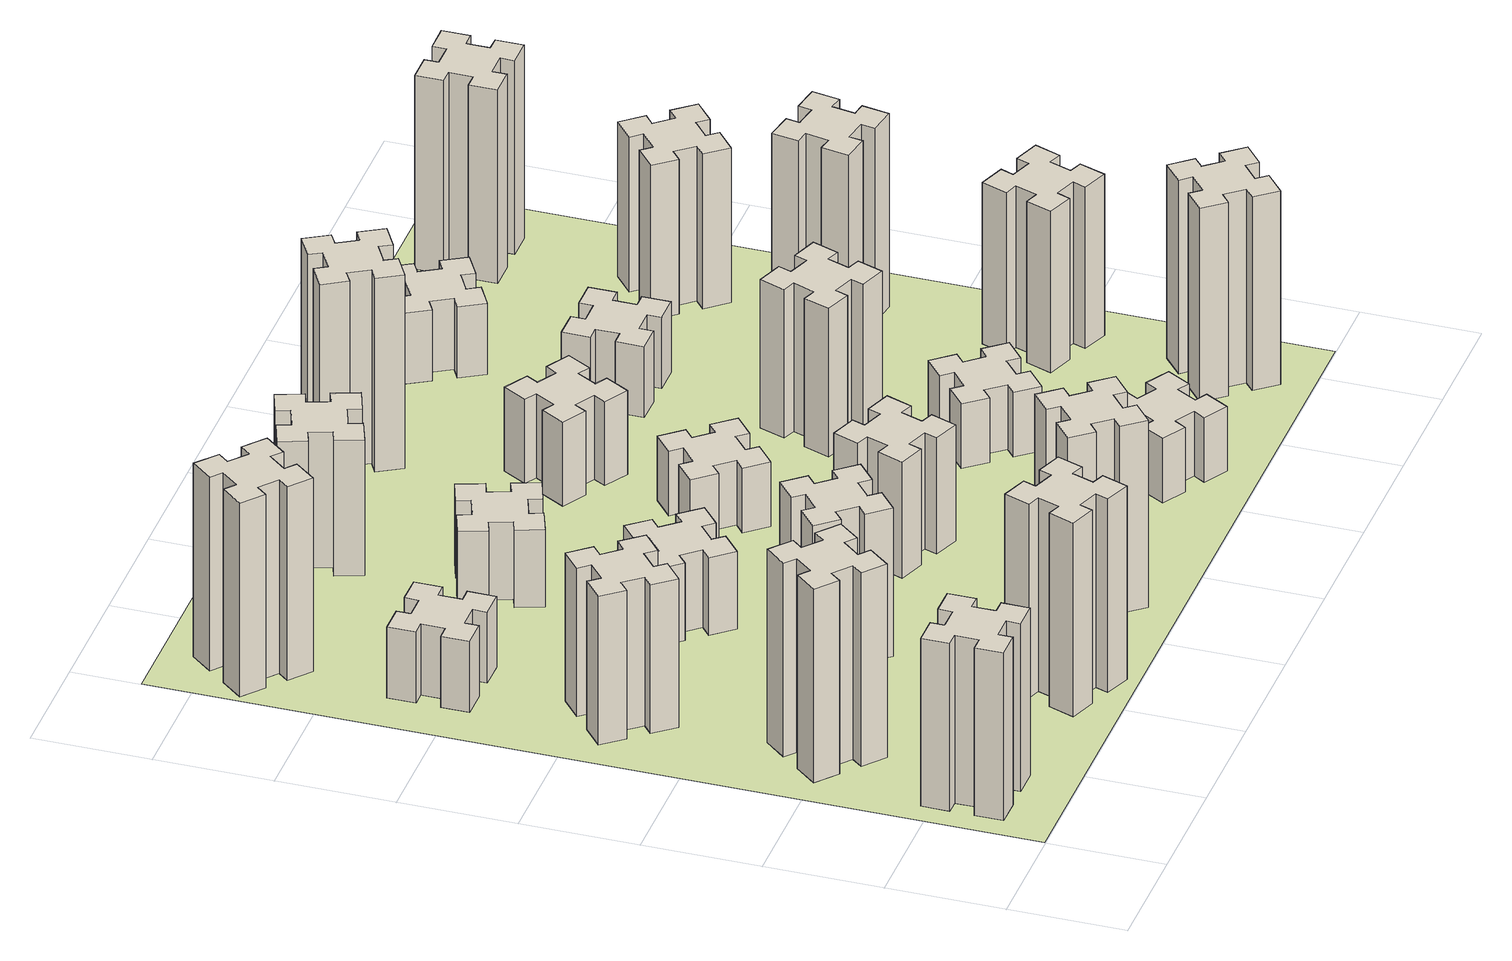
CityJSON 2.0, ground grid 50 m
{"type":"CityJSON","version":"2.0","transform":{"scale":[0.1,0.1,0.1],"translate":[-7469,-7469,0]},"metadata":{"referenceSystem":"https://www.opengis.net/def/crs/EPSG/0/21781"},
"CityObjects":{
"building1":{"type":"Building","attributes":{"class":"1000","function":"1000","usage":"1000","yearOfConstruction":2016,"roofType":"1000","measuredHeight":78,"storeysAboveGround":30,"storeysBelowGround":0},"geometry":[{"type":"Solid","lod":"1","boundaries":[[[[0,1,2,3,4,5,6,7,8,9,10,11,12,13,14,15,16,17,18,19]],[[17,16,20,21]],[[16,15,22,20]],[[15,14,23,22]],[[14,13,24,23]],[[13,12,25,24]],[[12,11,26,25]],[[11,10,27,26]],[[10,9,28,27]],[[9,8,29,28]],[[8,7,30,29]],[[7,6,31,30]],[[6,5,32,31]],[[5,4,33,32]],[[4,3,34,33]],[[3,2,35,34]],[[2,1,36,35]],[[1,0,37,36]],[[0,19,38,37]],[[19,18,39,38]],[[18,17,21,39]],[[24,25,26,27,28,29,30,31,32,33,34,35,36,37,38,39,21,20,22,23]]]]}]},
"building2":{"type":"Building","attributes":{"class":"1000","function":"1000","usage":"1000","yearOfConstruction":2016,"roofType":"1000","measuredHeight":90,"storeysAboveGround":30,"storeysBelowGround":0},"geometry":[{"type":"Solid","lod":"1","boundaries":[[[[40,41,42,43,44,45,46,47,48,49,50,51,52,53,54,55,56,57,58,59]],[[57,56,60,61]],[[56,55,62,60]],[[55,54,63,62]],[[54,53,64,63]],[[53,52,65,64]],[[52,51,66,65]],[[51,50,67,66]],[[50,49,68,67]],[[49,48,69,68]],[[48,47,70,69]],[[47,46,71,70]],[[46,45,72,71]],[[45,44,73,72]],[[44,43,74,73]],[[43,42,75,74]],[[42,41,76,75]],[[41,40,77,76]],[[40,59,78,77]],[[59,58,79,78]],[[58,57,61,79]],[[64,65,66,67,68,69,70,71,72,73,74,75,76,77,78,79,61,60,62,63]]]]}]},
"building3":{"type":"Building","attributes":{"class":"1000","function":"1000","usage":"1000","yearOfConstruction":2016,"roofType":"1000","measuredHeight":69,"storeysAboveGround":30,"storeysBelowGround":0},"geometry":[{"type":"Solid","lod":"1","boundaries":[[[[80,81,82,83,84,85,86,87,88,89,90,91,92,93,94,95,96,97,98,99]],[[97,96,100,101]],[[96,95,102,100]],[[95,94,103,102]],[[94,93,104,103]],[[93,92,105,104]],[[92,91,106,105]],[[91,90,107,106]],[[90,89,108,107]],[[89,88,109,108]],[[88,87,110,109]],[[87,86,111,110]],[[86,85,112,111]],[[85,84,113,112]],[[84,83,114,113]],[[83,82,115,114]],[[82,81,116,115]],[[81,80,117,116]],[[80,99,118,117]],[[99,98,119,118]],[[98,97,101,119]],[[104,105,106,107,108,109,110,111,112,113,114,115,116,117,118,119,101,100,102,103]]]]}]},
"building4":{"type":"Building","attributes":{"class":"1000","function":"1000","usage":"1000","yearOfConstruction":2016,"roofType":"1000","measuredHeight":33,"storeysAboveGround":30,"storeysBelowGround":0},"geometry":[{"type":"Solid","lod":"1","boundaries":[[[[120,121,122,123,124,125,126,127,128,129,130,131,132,133,134,135,136,137,138,139]],[[137,136,140,141]],[[136,135,142,140]],[[135,134,143,142]],[[134,133,144,143]],[[133,132,145,144]],[[132,131,146,145]],[[131,130,147,146]],[[130,129,148,147]],[[129,128,149,148]],[[128,127,150,149]],[[127,126,151,150]],[[126,125,152,151]],[[125,124,153,152]],[[124,123,154,153]],[[123,122,155,154]],[[122,121,156,155]],[[121,120,157,156]],[[120,139,158,157]],[[139,138,159,158]],[[138,137,141,159]],[[144,145,146,147,148,149,150,151,152,153,154,155,156,157,158,159,141,140,142,143]]]]}]},
"building5":{"type":"Building","attributes":{"class":"1000","function":"1000","usage":"1000","yearOfConstruction":2016,"roofType":"1000","measuredHeight":90,"storeysAboveGround":30,"storeysBelowGround":0},"geometry":[{"type":"Solid","lod":"1","boundaries":[[[[160,161,162,163,164,165,166,167,168,169,170,171,172,173,174,175,176,177,178,179]],[[177,176,180,181]],[[176,175,182,180]],[[175,174,183,182]],[[174,173,184,183]],[[173,172,185,184]],[[172,171,186,185]],[[171,170,187,186]],[[170,169,188,187]],[[169,168,189,188]],[[168,167,190,189]],[[167,166,191,190]],[[166,165,192,191]],[[165,164,193,192]],[[164,163,194,193]],[[163,162,195,194]],[[162,161,196,195]],[[161,160,197,196]],[[160,179,198,197]],[[179,178,199,198]],[[178,177,181,199]],[[184,185,186,187,188,189,190,191,192,193,194,195,196,197,198,199,181,180,182,183]]]]}]},
"building6":{"type":"Building","attributes":{"class":"1000","function":"1000","usage":"1000","yearOfConstruction":2016,"roofType":"1000","measuredHeight":90,"storeysAboveGround":30,"storeysBelowGround":0},"geometry":[{"type":"Solid","lod":"1","boundaries":[[[[200,201,202,203,204,205,206,207,208,209,210,211,212,213,214,215,216,217,218,219]],[[217,216,220,221]],[[216,215,222,220]],[[215,214,223,222]],[[214,213,224,223]],[[213,212,225,224]],[[212,211,226,225]],[[211,210,227,226]],[[210,209,228,227]],[[209,208,229,228]],[[208,207,230,229]],[[207,206,231,230]],[[206,205,232,231]],[[205,204,233,232]],[[204,203,234,233]],[[203,202,235,234]],[[202,201,236,235]],[[201,200,237,236]],[[200,219,238,237]],[[219,218,239,238]],[[218,217,221,239]],[[224,225,226,227,228,229,230,231,232,233,234,235,236,237,238,239,221,220,222,223]]]]}]},
"building7":{"type":"Building","attributes":{"class":"1000","function":"1000","usage":"1000","yearOfConstruction":2016,"roofType":"1000","measuredHeight":69,"storeysAboveGround":30,"storeysBelowGround":0},"geometry":[{"type":"Solid","lod":"1","boundaries":[[[[240,241,242,243,244,245,246,247,248,249,250,251,252,253,254,255,256,257,258,259]],[[257,256,260,261]],[[256,255,262,260]],[[255,254,263,262]],[[254,253,264,263]],[[253,252,265,264]],[[252,251,266,265]],[[251,250,267,266]],[[250,249,268,267]],[[249,248,269,268]],[[248,247,270,269]],[[247,246,271,270]],[[246,245,272,271]],[[245,244,273,272]],[[244,243,274,273]],[[243,242,275,274]],[[242,241,276,275]],[[241,240,277,276]],[[240,259,278,277]],[[259,258,279,278]],[[258,257,261,279]],[[264,265,266,267,268,269,270,271,272,273,274,275,276,277,278,279,261,260,262,263]]]]}]},
"building8":{"type":"Building","attributes":{"class":"1000","function":"1000","usage":"1000","yearOfConstruction":2016,"roofType":"1000","measuredHeight":36,"storeysAboveGround":30,"storeysBelowGround":0},"geometry":[{"type":"Solid","lod":"1","boundaries":[[[[280,281,282,283,284,285,286,287,288,289,290,291,292,293,294,295,296,297,298,299]],[[297,296,300,301]],[[296,295,302,300]],[[295,294,303,302]],[[294,293,304,303]],[[293,292,305,304]],[[292,291,306,305]],[[291,290,307,306]],[[290,289,308,307]],[[289,288,309,308]],[[288,287,310,309]],[[287,286,311,310]],[[286,285,312,311]],[[285,284,313,312]],[[284,283,314,313]],[[283,282,315,314]],[[282,281,316,315]],[[281,280,317,316]],[[280,299,318,317]],[[299,298,319,318]],[[298,297,301,319]],[[304,305,306,307,308,309,310,311,312,313,314,315,316,317,318,319,301,300,302,303]]]]}]},
"building9":{"type":"Building","attributes":{"class":"1000","function":"1000","usage":"1000","yearOfConstruction":2016,"roofType":"1000","measuredHeight":87,"storeysAboveGround":30,"storeysBelowGround":0},"geometry":[{"type":"Solid","lod":"1","boundaries":[[[[320,321,322,323,324,325,326,327,328,329,330,331,332,333,334,335,336,337,338,339]],[[337,336,340,341]],[[336,335,342,340]],[[335,334,343,342]],[[334,333,344,343]],[[333,332,345,344]],[[332,331,346,345]],[[331,330,347,346]],[[330,329,348,347]],[[329,328,349,348]],[[328,327,350,349]],[[327,326,351,350]],[[326,325,352,351]],[[325,324,353,352]],[[324,323,354,353]],[[323,322,355,354]],[[322,321,356,355]],[[321,320,357,356]],[[320,339,358,357]],[[339,338,359,358]],[[338,337,341,359]],[[344,345,346,347,348,349,350,351,352,353,354,355,356,357,358,359,341,340,342,343]]]]}]},
"building10":{"type":"Building","attributes":{"class":"1000","function":"1000","usage":"1000","yearOfConstruction":2016,"roofType":"1000","measuredHeight":36,"storeysAboveGround":30,"storeysBelowGround":0},"geometry":[{"type":"Solid","lod":"1","boundaries":[[[[360,361,362,363,364,365,366,367,368,369,370,371,372,373,374,375,376,377,378,379]],[[377,376,380,381]],[[376,375,382,380]],[[375,374,383,382]],[[374,373,384,383]],[[373,372,385,384]],[[372,371,386,385]],[[371,370,387,386]],[[370,369,388,387]],[[369,368,389,388]],[[368,367,390,389]],[[367,366,391,390]],[[366,365,392,391]],[[365,364,393,392]],[[364,363,394,393]],[[363,362,395,394]],[[362,361,396,395]],[[361,360,397,396]],[[360,379,398,397]],[[379,378,399,398]],[[378,377,381,399]],[[384,385,386,387,388,389,390,391,392,393,394,395,396,397,398,399,381,380,382,383]]]]}]},
"building11":{"type":"Building","attributes":{"class":"1000","function":"1000","usage":"1000","yearOfConstruction":2016,"roofType":"1000","measuredHeight":63,"storeysAboveGround":30,"storeysBelowGround":0},"geometry":[{"type":"Solid","lod":"1","boundaries":[[[[400,401,402,403,404,405,406,407,408,409,410,411,412,413,414,415,416,417,418,419]],[[417,416,420,421]],[[416,415,422,420]],[[415,414,423,422]],[[414,413,424,423]],[[413,412,425,424]],[[412,411,426,425]],[[411,410,427,426]],[[410,409,428,427]],[[409,408,429,428]],[[408,407,430,429]],[[407,406,431,430]],[[406,405,432,431]],[[405,404,433,432]],[[404,403,434,433]],[[403,402,435,434]],[[402,401,436,435]],[[401,400,437,436]],[[400,419,438,437]],[[419,418,439,438]],[[418,417,421,439]],[[424,425,426,427,428,429,430,431,432,433,434,435,436,437,438,439,421,420,422,423]]]]}]},
"building12":{"type":"Building","attributes":{"class":"1000","function":"1000","usage":"1000","yearOfConstruction":2016,"roofType":"1000","measuredHeight":54,"storeysAboveGround":30,"storeysBelowGround":0},"geometry":[{"type":"Solid","lod":"1","boundaries":[[[[440,441,442,443,444,445,446,447,448,449,450,451,452,453,454,455,456,457,458,459]],[[457,456,460,461]],[[456,455,462,460]],[[455,454,463,462]],[[454,453,464,463]],[[453,452,465,464]],[[452,451,466,465]],[[451,450,467,466]],[[450,449,468,467]],[[449,448,469,468]],[[448,447,470,469]],[[447,446,471,470]],[[446,445,472,471]],[[445,444,473,472]],[[444,443,474,473]],[[443,442,475,474]],[[442,441,476,475]],[[441,440,477,476]],[[440,459,478,477]],[[459,458,479,478]],[[458,457,461,479]],[[464,465,466,467,468,469,470,471,472,473,474,475,476,477,478,479,461,460,462,463]]]]}]},
"building13":{"type":"Building","attributes":{"class":"1000","function":"1000","usage":"1000","yearOfConstruction":2016,"roofType":"1000","measuredHeight":30,"storeysAboveGround":30,"storeysBelowGround":0},"geometry":[{"type":"Solid","lod":"1","boundaries":[[[[480,481,482,483,484,485,486,487,488,489,490,491,492,493,494,495,496,497,498,499]],[[497,496,500,501]],[[496,495,502,500]],[[495,494,503,502]],[[494,493,504,503]],[[493,492,505,504]],[[492,491,506,505]],[[491,490,507,506]],[[490,489,508,507]],[[489,488,509,508]],[[488,487,510,509]],[[487,486,511,510]],[[486,485,512,511]],[[485,484,513,512]],[[484,483,514,513]],[[483,482,515,514]],[[482,481,516,515]],[[481,480,517,516]],[[480,499,518,517]],[[499,498,519,518]],[[498,497,501,519]],[[504,505,506,507,508,509,510,511,512,513,514,515,516,517,518,519,501,500,502,503]]]]}]},
"building14":{"type":"Building","attributes":{"class":"1000","function":"1000","usage":"1000","yearOfConstruction":2016,"roofType":"1000","measuredHeight":39,"storeysAboveGround":30,"storeysBelowGround":0},"geometry":[{"type":"Solid","lod":"1","boundaries":[[[[520,521,522,523,524,525,526,527,528,529,530,531,532,533,534,535,536,537,538,539]],[[537,536,540,541]],[[536,535,542,540]],[[535,534,543,542]],[[534,533,544,543]],[[533,532,545,544]],[[532,531,546,545]],[[531,530,547,546]],[[530,529,548,547]],[[529,528,549,548]],[[528,527,550,549]],[[527,526,551,550]],[[526,525,552,551]],[[525,524,553,552]],[[524,523,554,553]],[[523,522,555,554]],[[522,521,556,555]],[[521,520,557,556]],[[520,539,558,557]],[[539,538,559,558]],[[538,537,541,559]],[[544,545,546,547,548,549,550,551,552,553,554,555,556,557,558,559,541,540,542,543]]]]}]},
"building15":{"type":"Building","attributes":{"class":"1000","function":"1000","usage":"1000","yearOfConstruction":2016,"roofType":"1000","measuredHeight":30,"storeysAboveGround":30,"storeysBelowGround":0},"geometry":[{"type":"Solid","lod":"1","boundaries":[[[[560,561,562,563,564,565,566,567,568,569,570,571,572,573,574,575,576,577,578,579]],[[577,576,580,581]],[[576,575,582,580]],[[575,574,583,582]],[[574,573,584,583]],[[573,572,585,584]],[[572,571,586,585]],[[571,570,587,586]],[[570,569,588,587]],[[569,568,589,588]],[[568,567,590,589]],[[567,566,591,590]],[[566,565,592,591]],[[565,564,593,592]],[[564,563,594,593]],[[563,562,595,594]],[[562,561,596,595]],[[561,560,597,596]],[[560,579,598,597]],[[579,578,599,598]],[[578,577,581,599]],[[584,585,586,587,588,589,590,591,592,593,594,595,596,597,598,599,581,580,582,583]]]]}]},
"building16":{"type":"Building","attributes":{"class":"1000","function":"1000","usage":"1000","yearOfConstruction":2016,"roofType":"1000","measuredHeight":90,"storeysAboveGround":30,"storeysBelowGround":0},"geometry":[{"type":"Solid","lod":"1","boundaries":[[[[600,601,602,603,604,605,606,607,608,609,610,611,612,613,614,615,616,617,618,619]],[[617,616,620,621]],[[616,615,622,620]],[[615,614,623,622]],[[614,613,624,623]],[[613,612,625,624]],[[612,611,626,625]],[[611,610,627,626]],[[610,609,628,627]],[[609,608,629,628]],[[608,607,630,629]],[[607,606,631,630]],[[606,605,632,631]],[[605,604,633,632]],[[604,603,634,633]],[[603,602,635,634]],[[602,601,636,635]],[[601,600,637,636]],[[600,619,638,637]],[[619,618,639,638]],[[618,617,621,639]],[[624,625,626,627,628,629,630,631,632,633,634,635,636,637,638,639,621,620,622,623]]]]}]},
"building17":{"type":"Building","attributes":{"class":"1000","function":"1000","usage":"1000","yearOfConstruction":2016,"roofType":"1000","measuredHeight":30,"storeysAboveGround":30,"storeysBelowGround":0},"geometry":[{"type":"Solid","lod":"1","boundaries":[[[[640,641,642,643,644,645,646,647,648,649,650,651,652,653,654,655,656,657,658,659]],[[657,656,660,661]],[[656,655,662,660]],[[655,654,663,662]],[[654,653,664,663]],[[653,652,665,664]],[[652,651,666,665]],[[651,650,667,666]],[[650,649,668,667]],[[649,648,669,668]],[[648,647,670,669]],[[647,646,671,670]],[[646,645,672,671]],[[645,644,673,672]],[[644,643,674,673]],[[643,642,675,674]],[[642,641,676,675]],[[641,640,677,676]],[[640,659,678,677]],[[659,658,679,678]],[[658,657,661,679]],[[664,665,666,667,668,669,670,671,672,673,674,675,676,677,678,679,661,660,662,663]]]]}]},
"building18":{"type":"Building","attributes":{"class":"1000","function":"1000","usage":"1000","yearOfConstruction":2016,"roofType":"1000","measuredHeight":69,"storeysAboveGround":30,"storeysBelowGround":0},"geometry":[{"type":"Solid","lod":"1","boundaries":[[[[680,681,682,683,684,685,686,687,688,689,690,691,692,693,694,695,696,697,698,699]],[[697,696,700,701]],[[696,695,702,700]],[[695,694,703,702]],[[694,693,704,703]],[[693,692,705,704]],[[692,691,706,705]],[[691,690,707,706]],[[690,689,708,707]],[[689,688,709,708]],[[688,687,710,709]],[[687,686,711,710]],[[686,685,712,711]],[[685,684,713,712]],[[684,683,714,713]],[[683,682,715,714]],[[682,681,716,715]],[[681,680,717,716]],[[680,699,718,717]],[[699,698,719,718]],[[698,697,701,719]],[[704,705,706,707,708,709,710,711,712,713,714,715,716,717,718,719,701,700,702,703]]]]}]},
"building19":{"type":"Building","attributes":{"class":"1000","function":"1000","usage":"1000","yearOfConstruction":2016,"roofType":"1000","measuredHeight":33,"storeysAboveGround":30,"storeysBelowGround":0},"geometry":[{"type":"Solid","lod":"1","boundaries":[[[[720,721,722,723,724,725,726,727,728,729,730,731,732,733,734,735,736,737,738,739]],[[737,736,740,741]],[[736,735,742,740]],[[735,734,743,742]],[[734,733,744,743]],[[733,732,745,744]],[[732,731,746,745]],[[731,730,747,746]],[[730,729,748,747]],[[729,728,749,748]],[[728,727,750,749]],[[727,726,751,750]],[[726,725,752,751]],[[725,724,753,752]],[[724,723,754,753]],[[723,722,755,754]],[[722,721,756,755]],[[721,720,757,756]],[[720,739,758,757]],[[739,738,759,758]],[[738,737,741,759]],[[744,745,746,747,748,749,750,751,752,753,754,755,756,757,758,759,741,740,742,743]]]]}]},
"building20":{"type":"Building","attributes":{"class":"1000","function":"1000","usage":"1000","yearOfConstruction":2016,"roofType":"1000","measuredHeight":90,"storeysAboveGround":30,"storeysBelowGround":0},"geometry":[{"type":"Solid","lod":"1","boundaries":[[[[760,761,762,763,764,765,766,767,768,769,770,771,772,773,774,775,776,777,778,779]],[[777,776,780,781]],[[776,775,782,780]],[[775,774,783,782]],[[774,773,784,783]],[[773,772,785,784]],[[772,771,786,785]],[[771,770,787,786]],[[770,769,788,787]],[[769,768,789,788]],[[768,767,790,789]],[[767,766,791,790]],[[766,765,792,791]],[[765,764,793,792]],[[764,763,794,793]],[[763,762,795,794]],[[762,761,796,795]],[[761,760,797,796]],[[760,779,798,797]],[[779,778,799,798]],[[778,777,781,799]],[[784,785,786,787,788,789,790,791,792,793,794,795,796,797,798,799,781,780,782,783]]]]}]},
"building21":{"type":"Building","attributes":{"class":"1000","function":"1000","usage":"1000","yearOfConstruction":2016,"roofType":"1000","measuredHeight":33,"storeysAboveGround":30,"storeysBelowGround":0},"geometry":[{"type":"Solid","lod":"1","boundaries":[[[[800,801,802,803,804,805,806,807,808,809,810,811,812,813,814,815,816,817,818,819]],[[817,816,820,821]],[[816,815,822,820]],[[815,814,823,822]],[[814,813,824,823]],[[813,812,825,824]],[[812,811,826,825]],[[811,810,827,826]],[[810,809,828,827]],[[809,808,829,828]],[[808,807,830,829]],[[807,806,831,830]],[[806,805,832,831]],[[805,804,833,832]],[[804,803,834,833]],[[803,802,835,834]],[[802,801,836,835]],[[801,800,837,836]],[[800,819,838,837]],[[819,818,839,838]],[[818,817,821,839]],[[824,825,826,827,828,829,830,831,832,833,834,835,836,837,838,839,821,820,822,823]]]]}]},
"building22":{"type":"Building","attributes":{"class":"1000","function":"1000","usage":"1000","yearOfConstruction":2016,"roofType":"1000","measuredHeight":75,"storeysAboveGround":30,"storeysBelowGround":0},"geometry":[{"type":"Solid","lod":"1","boundaries":[[[[840,841,842,843,844,845,846,847,848,849,850,851,852,853,854,855,856,857,858,859]],[[857,856,860,861]],[[856,855,862,860]],[[855,854,863,862]],[[854,853,864,863]],[[853,852,865,864]],[[852,851,866,865]],[[851,850,867,866]],[[850,849,868,867]],[[849,848,869,868]],[[848,847,870,869]],[[847,846,871,870]],[[846,845,872,871]],[[845,844,873,872]],[[844,843,874,873]],[[843,842,875,874]],[[842,841,876,875]],[[841,840,877,876]],[[840,859,878,877]],[[859,858,879,878]],[[858,857,861,879]],[[864,865,866,867,868,869,870,871,872,873,874,875,876,877,878,879,861,860,862,863]]]]}]},
"building23":{"type":"Building","attributes":{"class":"1000","function":"1000","usage":"1000","yearOfConstruction":2016,"roofType":"1000","measuredHeight":90,"storeysAboveGround":30,"storeysBelowGround":0},"geometry":[{"type":"Solid","lod":"1","boundaries":[[[[880,881,882,883,884,885,886,887,888,889,890,891,892,893,894,895,896,897,898,899]],[[897,896,900,901]],[[896,895,902,900]],[[895,894,903,902]],[[894,893,904,903]],[[893,892,905,904]],[[892,891,906,905]],[[891,890,907,906]],[[890,889,908,907]],[[889,888,909,908]],[[888,887,910,909]],[[887,886,911,910]],[[886,885,912,911]],[[885,884,913,912]],[[884,883,914,913]],[[883,882,915,914]],[[882,881,916,915]],[[881,880,917,916]],[[880,899,918,917]],[[899,898,919,918]],[[898,897,901,919]],[[904,905,906,907,908,909,910,911,912,913,914,915,916,917,918,919,901,900,902,903]]]]}]},
"building24":{"type":"Building","attributes":{"class":"1000","function":"1000","usage":"1000","yearOfConstruction":2016,"roofType":"1000","measuredHeight":72,"storeysAboveGround":30,"storeysBelowGround":0},"geometry":[{"type":"Solid","lod":"1","boundaries":[[[[920,921,922,923,924,925,926,927,928,929,930,931,932,933,934,935,936,937,938,939]],[[937,936,940,941]],[[936,935,942,940]],[[935,934,943,942]],[[934,933,944,943]],[[933,932,945,944]],[[932,931,946,945]],[[931,930,947,946]],[[930,929,948,947]],[[929,928,949,948]],[[928,927,950,949]],[[927,926,951,950]],[[926,925,952,951]],[[925,924,953,952]],[[924,923,954,953]],[[923,922,955,954]],[[922,921,956,955]],[[921,920,957,956]],[[920,939,958,957]],[[939,938,959,958]],[[938,937,941,959]],[[944,945,946,947,948,949,950,951,952,953,954,955,956,957,958,959,941,940,942,943]]]]}]},
"building25":{"type":"Building","attributes":{"class":"1000","function":"1000","usage":"1000","yearOfConstruction":2016,"roofType":"1000","measuredHeight":90,"storeysAboveGround":30,"storeysBelowGround":0},"geometry":[{"type":"Solid","lod":"1","boundaries":[[[[960,961,962,963,964,965,966,967,968,969,970,971,972,973,974,975,976,977,978,979]],[[977,976,980,981]],[[976,975,982,980]],[[975,974,983,982]],[[974,973,984,983]],[[973,972,985,984]],[[972,971,986,985]],[[971,970,987,986]],[[970,969,988,987]],[[969,968,989,988]],[[968,967,990,989]],[[967,966,991,990]],[[966,965,992,991]],[[965,964,993,992]],[[964,963,994,993]],[[963,962,995,994]],[[962,961,996,995]],[[961,960,997,996]],[[960,979,998,997]],[[979,978,999,998]],[[978,977,981,999]],[[984,985,986,987,988,989,990,991,992,993,994,995,996,997,998,999,981,980,982,983]]]]}]},
"landuse1":{"type":"LandUse","attributes":{"name":"plot1","function":"1010"},"geometry":[{"type":"MultiSurface","lod":"1","boundaries":[[[1000,1001,1002,1003]]]}]}
},
"vertices":[
[165,425,0],[165,325,0],[105,325,0],[105,205,0],[225,205,0],[225,265,0],[325,265,0],[325,205,0],[445,205,0],[445,325,0],[385,325,0],[385,425,0],[445,425,0],[445,545,0],[325,545,0],[325,485,0],[225,485,0],[225,545,0],[105,545,0],[105,425,0],[225,485,780],[225,545,780],[325,485,780],[325,545,780],[445,545,780],[445,425,780],[385,425,780],[385,325,780],[445,325,780],[445,205,780],[325,205,780],[325,265,780],[225,265,780],[225,205,780],[105,205,780],[105,325,780],[165,325,780],[165,425,780],[105,425,780],[105,545,780],
[484,1067,0],[408,1132,0],[446,1178,0],[354,1255,0],[277,1163,0],[323,1124,0],[259,1048,0],[213,1086,0],[136,994,0],[228,917,0],[266,963,0],[343,899,0],[304,853,0],[396,776,0],[473,868,0],[427,906,0],[492,983,0],[538,944,0],[615,1036,0],[523,1113,0],[492,983,900],[538,944,900],[427,906,900],[473,868,900],[396,776,900],[304,853,900],[343,899,900],[266,963,900],[228,917,900],[136,994,900],[213,1086,900],[259,1048,900],[323,1124,900],[277,1163,900],[354,1255,900],[446,1178,900],[408,1132,900],[484,1067,900],[523,1113,900],[615,1036,900],
[492,1888,0],[427,1964,0],[473,2003,0],[396,2095,0],[304,2018,0],[343,1972,0],[266,1907,0],[228,1953,0],[136,1876,0],[213,1784,0],[259,1823,0],[323,1746,0],[277,1708,0],[354,1616,0],[446,1693,0],[408,1739,0],[484,1803,0],[523,1757,0],[615,1834,0],[538,1926,0],[484,1803,690],[523,1757,690],[408,1739,690],[446,1693,690],[354,1616,690],[277,1708,690],[323,1746,690],[259,1823,690],[213,1784,690],[136,1876,690],[228,1953,690],[266,1907,690],[343,1972,690],[304,2018,690],[396,2095,690],[473,2003,690],[427,1964,690],[492,1888,690],[538,1926,690],[615,1834,690],
[485,2545,0],[485,2645,0],[545,2645,0],[545,2765,0],[425,2765,0],[425,2705,0],[325,2705,0],[325,2765,0],[205,2765,0],[205,2645,0],[265,2645,0],[265,2545,0],[205,2545,0],[205,2425,0],[325,2425,0],[325,2485,0],[425,2485,0],[425,2425,0],[545,2425,0],[545,2545,0],[425,2485,330],[425,2425,330],[325,2485,330],[325,2425,330],[205,2425,330],[205,2545,330],[265,2545,330],[265,2645,330],[205,2645,330],[205,2765,330],[325,2765,330],[325,2705,330],[425,2705,330],[425,2765,330],[545,2765,330],[545,2645,330],[485,2645,330],[485,2545,330],[545,2545,330],[545,2425,330],
[1029,360,0],[995,266,0],[939,287,0],[897,174,0],[1010,133,0],[1031,189,0],[1125,155,0],[1104,99,0],[1217,57,0],[1258,170,0],[1202,191,0],[1236,285,0],[1292,264,0],[1333,377,0],[1220,418,0],[1200,362,0],[1106,396,0],[1127,452,0],[1014,493,0],[973,380,0],[1106,396,900],[1127,452,900],[1200,362,900],[1220,418,900],[1333,377,900],[1292,264,900],[1236,285,900],[1202,191,900],[1258,170,900],[1217,57,900],[1104,99,900],[1125,155,900],[1031,189,900],[1010,133,900],[897,174,900],[939,287,900],[995,266,900],[1029,360,900],[973,380,900],[1014,493,900],
[384,3387,0],[308,3452,0],[346,3498,0],[254,3575,0],[177,3483,0],[223,3444,0],[159,3368,0],[113,3406,0],[36,3314,0],[128,3237,0],[166,3283,0],[243,3219,0],[204,3173,0],[296,3096,0],[373,3188,0],[327,3226,0],[392,3303,0],[438,3264,0],[515,3356,0],[423,3433,0],[392,3303,900],[438,3264,900],[327,3226,900],[373,3188,900],[296,3096,900],[204,3173,900],[243,3219,900],[166,3283,900],[128,3237,900],[36,3314,900],[113,3406,900],[159,3368,900],[223,3444,900],[177,3483,900],[254,3575,900],[346,3498,900],[308,3452,900],[384,3387,900],[423,3433,900],[515,3356,900],
[1083,1332,0],[1006,1267,0],[968,1313,0],[876,1236,0],[953,1144,0],[999,1183,0],[1063,1106,0],[1017,1068,0],[1094,976,0],[1186,1053,0],[1148,1099,0],[1224,1163,0],[1263,1117,0],[1355,1194,0],[1278,1286,0],[1232,1248,0],[1167,1324,0],[1213,1363,0],[1136,1455,0],[1044,1378,0],[1167,1324,690],[1213,1363,690],[1232,1248,690],[1278,1286,690],[1355,1194,690],[1263,1117,690],[1224,1163,690],[1148,1099,690],[1186,1053,690],[1094,976,690],[1017,1068,690],[1063,1106,690],[999,1183,690],[953,1144,690],[876,1236,690],[968,1313,690],[1006,1267,690],[1083,1332,690],[1044,1378,690],[1136,1455,690],
[1083,1972,0],[1006,1907,0],[968,1953,0],[876,1876,0],[953,1784,0],[999,1823,0],[1063,1746,0],[1017,1708,0],[1094,1616,0],[1186,1693,0],[1148,1739,0],[1224,1803,0],[1263,1757,0],[1355,1834,0],[1278,1926,0],[1232,1888,0],[1167,1964,0],[1213,2003,0],[1136,2095,0],[1044,2018,0],[1167,1964,360],[1213,2003,360],[1232,1888,360],[1278,1926,360],[1355,1834,360],[1263,1757,360],[1224,1803,360],[1148,1739,360],[1186,1693,360],[1094,1616,360],[1017,1708,360],[1063,1746,360],[999,1823,360],[953,1784,360],[876,1876,360],[968,1953,360],[1006,1907,360],[1083,1972,360],[1044,2018,360],[1136,2095,360],
[1639,343,0],[1703,266,0],[1657,228,0],[1734,136,0],[1826,213,0],[1788,259,0],[1864,323,0],[1903,277,0],[1995,354,0],[1918,446,0],[1872,408,0],[1807,484,0],[1853,523,0],[1776,615,0],[1684,538,0],[1723,492,0],[1646,427,0],[1608,473,0],[1516,396,0],[1593,304,0],[1646,427,870],[1608,473,870],[1723,492,870],[1684,538,870],[1776,615,870],[1853,523,870],[1807,484,870],[1872,408,870],[1918,446,870],[1995,354,870],[1903,277,870],[1864,323,870],[1788,259,870],[1826,213,870],[1734,136,870],[1657,228,870],[1703,266,870],[1639,343,870],[1593,304,870],[1516,396,870],
[1106,2475,0],[1200,2509,0],[1220,2453,0],[1333,2494,0],[1292,2607,0],[1236,2586,0],[1202,2680,0],[1258,2700,0],[1217,2813,0],[1104,2772,0],[1125,2716,0],[1031,2682,0],[1010,2738,0],[897,2697,0],[939,2584,0],[995,2605,0],[1029,2511,0],[973,2490,0],[1014,2377,0],[1127,2419,0],[1029,2511,360],[973,2490,360],[995,2605,360],[939,2584,360],[897,2697,360],[1010,2738,360],[1031,2682,360],[1125,2716,360],[1104,2772,360],[1217,2813,360],[1258,2700,360],[1202,2680,360],[1236,2586,360],[1292,2607,360],[1333,2494,360],[1220,2453,360],[1200,2509,360],[1106,2475,360],[1127,2419,360],[1014,2377,360],
[1125,3456,0],[1031,3422,0],[1010,3478,0],[897,3437,0],[939,3324,0],[995,3345,0],[1029,3251,0],[973,3230,0],[1014,3117,0],[1127,3159,0],[1106,3215,0],[1200,3249,0],[1220,3193,0],[1333,3234,0],[1292,3347,0],[1236,3326,0],[1202,3420,0],[1258,3440,0],[1217,3553,0],[1104,3512,0],[1202,3420,630],[1258,3440,630],[1236,3326,630],[1292,3347,630],[1333,3234,630],[1220,3193,630],[1200,3249,630],[1106,3215,630],[1127,3159,630],[1014,3117,630],[973,3230,630],[1029,3251,630],[995,3345,630],[939,3324,630],[897,3437,630],[1010,3478,630],[1031,3422,630],[1125,3456,630],[1104,3512,630],[1217,3553,630],
[1769,1300,0],[1735,1206,0],[1679,1227,0],[1637,1114,0],[1750,1073,0],[1771,1129,0],[1865,1095,0],[1844,1039,0],[1957,997,0],[1998,1110,0],[1942,1131,0],[1976,1225,0],[2032,1204,0],[2073,1317,0],[1960,1358,0],[1940,1302,0],[1846,1336,0],[1867,1392,0],[1754,1433,0],[1713,1320,0],[1846,1336,540],[1867,1392,540],[1940,1302,540],[1960,1358,540],[2073,1317,540],[2032,1204,540],[1976,1225,540],[1942,1131,540],[1998,1110,540],[1957,997,540],[1844,1039,540],[1865,1095,540],[1771,1129,540],[1750,1073,540],[1637,1114,540],[1679,1227,540],[1735,1206,540],[1769,1300,540],[1713,1320,540],[1754,1433,540],
[1972,1988,0],[1907,2064,0],[1953,2103,0],[1876,2195,0],[1784,2118,0],[1823,2072,0],[1746,2007,0],[1708,2053,0],[1616,1976,0],[1693,1884,0],[1739,1923,0],[1803,1846,0],[1757,1808,0],[1834,1716,0],[1926,1793,0],[1888,1839,0],[1964,1903,0],[2003,1857,0],[2095,1934,0],[2018,2026,0],[1964,1903,300],[2003,1857,300],[1888,1839,300],[1926,1793,300],[1834,1716,300],[1757,1808,300],[1803,1846,300],[1739,1923,300],[1693,1884,300],[1616,1976,300],[1708,2053,300],[1746,2007,300],[1823,2072,300],[1784,2118,300],[1876,2195,300],[1953,2103,300],[1907,2064,300],[1972,1988,300],[2018,2026,300],[2095,1934,300],
[2026,2497,0],[2076,2584,0],[2128,2554,0],[2188,2658,0],[2084,2718,0],[2054,2666,0],[1967,2716,0],[1997,2768,0],[1893,2828,0],[1833,2724,0],[1885,2694,0],[1835,2607,0],[1783,2637,0],[1723,2533,0],[1827,2473,0],[1857,2525,0],[1944,2475,0],[1914,2423,0],[2018,2363,0],[2078,2467,0],[1944,2475,390],[1914,2423,390],[1857,2525,390],[1827,2473,390],[1723,2533,390],[1783,2637,390],[1835,2607,390],[1885,2694,390],[1833,2724,390],[1893,2828,390],[1997,2768,390],[1967,2716,390],[2054,2666,390],[2084,2718,390],[2188,2658,390],[2128,2554,390],[2076,2584,390],[2026,2497,390],[2078,2467,390],[2018,2363,390],
[2766,277,0],[2816,364,0],[2868,334,0],[2928,438,0],[2824,498,0],[2794,446,0],[2707,496,0],[2737,548,0],[2633,608,0],[2573,504,0],[2625,474,0],[2575,387,0],[2523,417,0],[2463,313,0],[2567,253,0],[2597,305,0],[2684,255,0],[2654,203,0],[2758,143,0],[2818,247,0],[2684,255,300],[2654,203,300],[2597,305,300],[2567,253,300],[2463,313,300],[2523,417,300],[2575,387,300],[2625,474,300],[2573,504,300],[2633,608,300],[2737,548,300],[2707,496,300],[2794,446,300],[2824,498,300],[2928,438,300],[2868,334,300],[2816,364,300],[2766,277,300],[2818,247,300],[2758,143,300],
[1844,3556,0],[1757,3506,0],[1727,3558,0],[1623,3498,0],[1683,3394,0],[1735,3424,0],[1785,3337,0],[1733,3307,0],[1793,3203,0],[1897,3263,0],[1867,3315,0],[1954,3365,0],[1984,3313,0],[2088,3373,0],[2028,3477,0],[1976,3447,0],[1926,3534,0],[1978,3564,0],[1918,3668,0],[1814,3608,0],[1926,3534,900],[1978,3564,900],[1976,3447,900],[2028,3477,900],[2088,3373,900],[1984,3313,900],[1954,3365,900],[1867,3315,900],[1897,3263,900],[1793,3203,900],[1733,3307,900],[1785,3337,900],[1735,3424,900],[1683,3394,900],[1623,3498,900],[1727,3558,900],[1757,3506,900],[1844,3556,900],[1814,3608,900],[1918,3668,900],
[2728,999,0],[2804,1063,0],[2843,1017,0],[2935,1094,0],[2858,1186,0],[2812,1148,0],[2747,1224,0],[2793,1263,0],[2716,1355,0],[2624,1278,0],[2663,1232,0],[2586,1167,0],[2548,1213,0],[2456,1136,0],[2533,1044,0],[2579,1083,0],[2643,1006,0],[2597,968,0],[2674,876,0],[2766,953,0],[2643,1006,300],[2597,968,300],[2579,1083,300],[2533,1044,300],[2456,1136,300],[2548,1213,300],[2586,1167,300],[2663,1232,300],[2624,1278,300],[2716,1355,300],[2793,1263,300],[2747,1224,300],[2812,1148,300],[2858,1186,300],[2935,1094,300],[2843,1017,300],[2804,1063,300],[2728,999,300],[2766,953,300],[2674,876,300],
[2682,1671,0],[2716,1765,0],[2772,1744,0],[2813,1857,0],[2700,1898,0],[2680,1842,0],[2586,1876,0],[2607,1932,0],[2494,1973,0],[2453,1860,0],[2509,1840,0],[2475,1746,0],[2419,1767,0],[2377,1654,0],[2490,1613,0],[2511,1669,0],[2605,1635,0],[2584,1579,0],[2697,1537,0],[2738,1650,0],[2605,1635,690],[2584,1579,690],[2511,1669,690],[2490,1613,690],[2377,1654,690],[2419,1767,690],[2475,1746,690],[2509,1840,690],[2453,1860,690],[2494,1973,690],[2607,1932,690],[2586,1876,690],[2680,1842,690],[2700,1898,690],[2813,1857,690],[2772,1744,690],[2716,1765,690],[2682,1671,690],[2738,1650,690],[2697,1537,690],
[2705,2545,0],[2705,2645,0],[2765,2645,0],[2765,2765,0],[2645,2765,0],[2645,2705,0],[2545,2705,0],[2545,2765,0],[2425,2765,0],[2425,2645,0],[2485,2645,0],[2485,2545,0],[2425,2545,0],[2425,2425,0],[2545,2425,0],[2545,2485,0],[2645,2485,0],[2645,2425,0],[2765,2425,0],[2765,2545,0],[2645,2485,330],[2645,2425,330],[2545,2485,330],[2545,2425,330],[2425,2425,330],[2425,2545,330],[2485,2545,330],[2485,2645,330],[2425,2645,330],[2425,2765,330],[2545,2765,330],[2545,2705,330],[2645,2705,330],[2645,2765,330],[2765,2765,330],[2765,2645,330],[2705,2645,330],[2705,2545,330],[2765,2545,330],[2765,2425,330],
[3468,259,0],[3544,323,0],[3583,277,0],[3675,354,0],[3598,446,0],[3552,408,0],[3487,484,0],[3533,523,0],[3456,615,0],[3364,538,0],[3403,492,0],[3326,427,0],[3288,473,0],[3196,396,0],[3273,304,0],[3319,343,0],[3383,266,0],[3337,228,0],[3414,136,0],[3506,213,0],[3383,266,900],[3337,228,900],[3319,343,900],[3273,304,900],[3196,396,900],[3288,473,900],[3326,427,900],[3403,492,900],[3364,538,900],[3456,615,900],[3533,523,900],[3487,484,900],[3552,408,900],[3598,446,900],[3675,354,900],[3583,277,900],[3544,323,900],[3468,259,900],[3506,213,900],[3414,136,900],
[2716,3347,0],[2666,3434,0],[2718,3464,0],[2658,3568,0],[2554,3508,0],[2584,3456,0],[2497,3406,0],[2467,3458,0],[2363,3398,0],[2423,3294,0],[2475,3324,0],[2525,3237,0],[2473,3207,0],[2533,3103,0],[2637,3163,0],[2607,3215,0],[2694,3265,0],[2724,3213,0],[2828,3273,0],[2768,3377,0],[2694,3265,330],[2724,3213,330],[2607,3215,330],[2637,3163,330],[2533,3103,330],[2473,3207,330],[2525,3237,330],[2475,3324,330],[2423,3294,330],[2363,3398,330],[2467,3458,330],[2497,3406,330],[2584,3456,330],[2554,3508,330],[2658,3568,330],[2718,3464,330],[2666,3434,330],[2716,3347,330],[2768,3377,330],[2828,3273,330],
[3351,1029,0],[3445,995,0],[3424,939,0],[3537,897,0],[3578,1010,0],[3522,1031,0],[3556,1125,0],[3612,1104,0],[3653,1217,0],[3540,1258,0],[3520,1202,0],[3426,1236,0],[3447,1292,0],[3334,1333,0],[3293,1220,0],[3349,1200,0],[3315,1106,0],[3259,1127,0],[3217,1014,0],[3330,973,0],[3315,1106,750],[3259,1127,750],[3349,1200,750],[3293,1220,750],[3334,1333,750],[3447,1292,750],[3426,1236,750],[3520,1202,750],[3540,1258,750],[3653,1217,750],[3612,1104,750],[3556,1125,750],[3522,1031,750],[3578,1010,750],[3537,897,750],[3424,939,750],[3445,995,750],[3351,1029,750],[3330,973,750],[3217,1014,750],
[3267,1856,0],[3365,1838,0],[3355,1779,0],[3473,1758,0],[3494,1877,0],[3435,1887,0],[3452,1985,0],[3511,1975,0],[3532,2093,0],[3414,2114,0],[3404,2055,0],[3305,2072,0],[3316,2131,0],[3197,2152,0],[3177,2034,0],[3236,2024,0],[3218,1925,0],[3159,1936,0],[3138,1817,0],[3257,1797,0],[3218,1925,900],[3159,1936,900],[3236,2024,900],[3177,2034,900],[3197,2152,900],[3316,2131,900],[3305,2072,900],[3404,2055,900],[3414,2114,900],[3532,2093,900],[3511,1975,900],[3452,1985,900],[3435,1887,900],[3494,1877,900],[3473,1758,900],[3355,1779,900],[3365,1838,900],[3267,1856,900],[3257,1797,900],[3138,1817,900],
[3219,2563,0],[3283,2486,0],[3237,2448,0],[3314,2356,0],[3406,2433,0],[3368,2479,0],[3444,2543,0],[3483,2497,0],[3575,2574,0],[3498,2666,0],[3452,2628,0],[3387,2704,0],[3433,2743,0],[3356,2835,0],[3264,2758,0],[3303,2712,0],[3226,2647,0],[3188,2693,0],[3096,2616,0],[3173,2524,0],[3226,2647,720],[3188,2693,720],[3303,2712,720],[3264,2758,720],[3356,2835,720],[3433,2743,720],[3387,2704,720],[3452,2628,720],[3498,2666,720],[3575,2574,720],[3483,2497,720],[3444,2543,720],[3368,2479,720],[3406,2433,720],[3314,2356,720],[3237,2448,720],[3283,2486,720],[3219,2563,720],[3173,2524,720],[3096,2616,720],
[3285,3325,0],[3385,3325,0],[3385,3265,0],[3505,3265,0],[3505,3385,0],[3445,3385,0],[3445,3485,0],[3505,3485,0],[3505,3605,0],[3385,3605,0],[3385,3545,0],[3285,3545,0],[3285,3605,0],[3165,3605,0],[3165,3485,0],[3225,3485,0],[3225,3385,0],[3165,3385,0],[3165,3265,0],[3285,3265,0],[3225,3385,900],[3165,3385,900],[3225,3485,900],[3165,3485,900],[3165,3605,900],[3285,3605,900],[3285,3545,900],[3385,3545,900],[3385,3605,900],[3505,3605,900],[3505,3485,900],[3445,3485,900],[3445,3385,900],[3505,3385,900],[3505,3265,900],[3385,3265,900],[3385,3325,900],[3285,3325,900],[3285,3265,900],[3165,3265,900],
[5,3705,0],[3705,3705,0],[3705,5,0],[5,5,0]
]}
